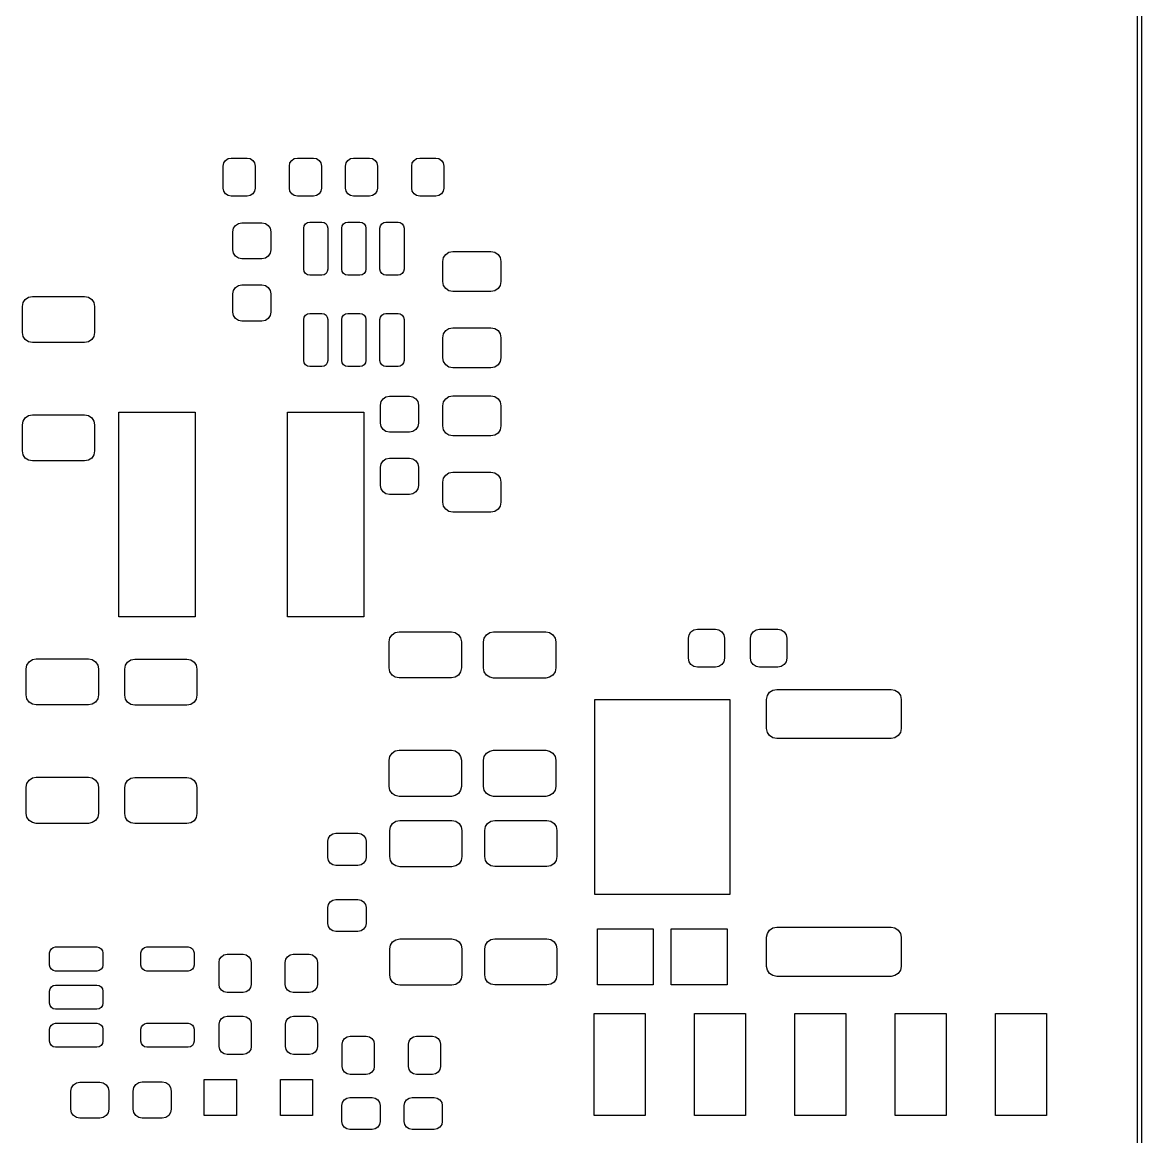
# Model space of a CAD drawing. Extents: x 0 to 4.25, y -4.33 to 0.
# Drawn here: x 3.156 to 4.254, y -2.184 to -1.091 of the extents above; entities that cross this region are included whole.
import ezdxf

# ---------------------------------------------------------------- set-up
doc = ezdxf.new("R2010")
doc.units = 0
doc.header["$MEASUREMENT"] = 0
doc.layers.add('BLACK', color=7, linetype='CONTINUOUS')

msp = doc.modelspace()

# ---------------------------------------------------------------- linework, layer by layer
at = {"layer": 'BLACK', "linetype": 'CONTINUOUS'}
for p, q in [((4.25394, 0), (4.25394, -4.33071)), ((4.25, -4.32874), (4.25, -0.001969)), ((3.35313, -1.23176), (3.35373, -1.22875)), ((3.35373, -1.22875), (3.35543, -1.22619)), ((3.35543, -1.22619), (3.35799, -1.22449)), ((3.35799, -1.22449), (3.361, -1.22389)), ((3.361, -1.22389), (3.37675, -1.22389)), ((3.37675, -1.22389), (3.37976, -1.22449)), ((3.37976, -1.22449), (3.38232, -1.22619)), ((3.38232, -1.22619), (3.38402, -1.22875)), ((3.38402, -1.22875), (3.38462, -1.23176)), ((3.41809, -1.23176), (3.41869, -1.22875)), ((3.41869, -1.22875), (3.42039, -1.22619)), ((3.42039, -1.22619), (3.42295, -1.22449)), ((3.42295, -1.22449), (3.42596, -1.22389)), ((3.42596, -1.22389), (3.44171, -1.22389)), ((3.44171, -1.22389), (3.44472, -1.22449)), ((3.44472, -1.22449), (3.44728, -1.22619)), ((3.44728, -1.22619), (3.44898, -1.22875)), ((3.44898, -1.22875), (3.44958, -1.23176)), ((3.47313, -1.23176), (3.47373, -1.22875)), ((3.47373, -1.22875), (3.47543, -1.22619)), ((3.47543, -1.22619), (3.47799, -1.22449)), ((3.47799, -1.22449), (3.481, -1.22389)), ((3.481, -1.22389), (3.49675, -1.22389)), ((3.49675, -1.22389), (3.49976, -1.22449)), ((3.49976, -1.22449), (3.50232, -1.22619)), ((3.50232, -1.22619), (3.50402, -1.22875)), ((3.50402, -1.22875), (3.50462, -1.23176)), ((3.53809, -1.23176), (3.53869, -1.22875)), ((3.53869, -1.22875), (3.54039, -1.22619)), ((3.54039, -1.22619), (3.54295, -1.22449)), ((3.54295, -1.22449), (3.54596, -1.22389)), ((3.54596, -1.22389), (3.56171, -1.22389)), ((3.56171, -1.22389), (3.56472, -1.22449)), ((3.56472, -1.22449), (3.56728, -1.22619)), ((3.56728, -1.22619), (3.56898, -1.22875)), ((3.56898, -1.22875), (3.56958, -1.23176)), ((3.35313, -1.25341), (3.35313, -1.23176)), ((3.38462, -1.23176), (3.38462, -1.25341)), ((3.41809, -1.25341), (3.41809, -1.23176)), ((3.44958, -1.23176), (3.44958, -1.25341)), ((3.47313, -1.25341), (3.47313, -1.23176)), ((3.50462, -1.23176), (3.50462, -1.25341)), ((3.53809, -1.25341), (3.53809, -1.23176)), ((3.56958, -1.23176), (3.56958, -1.25341)), ((3.35373, -1.25643), (3.35313, -1.25341)), ((3.35543, -1.25898), (3.35373, -1.25643)), ((3.35799, -1.26069), (3.35543, -1.25898)), ((3.361, -1.26129), (3.35799, -1.26069)), ((3.37675, -1.26129), (3.361, -1.26129)), ((3.37976, -1.26069), (3.37675, -1.26129)), ((3.38232, -1.25898), (3.37976, -1.26069)), ((3.38402, -1.25643), (3.38232, -1.25898)), ((3.38462, -1.25341), (3.38402, -1.25643)), ((3.41869, -1.25643), (3.41809, -1.25341)), ((3.42039, -1.25898), (3.41869, -1.25643)), ((3.42295, -1.26069), (3.42039, -1.25898)), ((3.42596, -1.26129), (3.42295, -1.26069)), ((3.44171, -1.26129), (3.42596, -1.26129)), ((3.44472, -1.26069), (3.44171, -1.26129)), ((3.44728, -1.25898), (3.44472, -1.26069)), ((3.44898, -1.25643), (3.44728, -1.25898)), ((3.44958, -1.25341), (3.44898, -1.25643)), ((3.47373, -1.25643), (3.47313, -1.25341)), ((3.47543, -1.25898), (3.47373, -1.25643)), ((3.47799, -1.26069), (3.47543, -1.25898)), ((3.481, -1.26129), (3.47799, -1.26069)), ((3.49675, -1.26129), (3.481, -1.26129)), ((3.49976, -1.26069), (3.49675, -1.26129)), ((3.50232, -1.25898), (3.49976, -1.26069)), ((3.50402, -1.25643), (3.50232, -1.25898)), ((3.50462, -1.25341), (3.50402, -1.25643)), ((3.53869, -1.25643), (3.53809, -1.25341)), ((3.54039, -1.25898), (3.53869, -1.25643)), ((3.54295, -1.26069), (3.54039, -1.25898)), ((3.54596, -1.26129), (3.54295, -1.26069)), ((3.56171, -1.26129), (3.54596, -1.26129)), ((3.56472, -1.26069), (3.56171, -1.26129)), ((3.56728, -1.25898), (3.56472, -1.26069)), ((3.56898, -1.25643), (3.56728, -1.25898)), ((3.56958, -1.25341), (3.56898, -1.25643)), ((3.36265, -1.29622), (3.36333, -1.29283)), ((3.36333, -1.29283), (3.36525, -1.28995)), ((3.36525, -1.28995), (3.36812, -1.28803)), ((3.36812, -1.28803), (3.37151, -1.28736)), ((3.37151, -1.28736), (3.3912, -1.28736)), ((3.3912, -1.28736), (3.39459, -1.28803)), ((3.39459, -1.28803), (3.39746, -1.28995)), ((3.39746, -1.28995), (3.39938, -1.29283)), ((3.39938, -1.29283), (3.40006, -1.29622)), ((3.43214, -1.29263), (3.43259, -1.29037)), ((3.43214, -1.33298), (3.43214, -1.29263)), ((3.43259, -1.29037), (3.43387, -1.28845)), ((3.43387, -1.28845), (3.43579, -1.28717)), ((3.43579, -1.28717), (3.43805, -1.28672)), ((3.43805, -1.28672), (3.44986, -1.28672)), ((3.44986, -1.28672), (3.45212, -1.28717)), ((3.45212, -1.28717), (3.45403, -1.28845)), ((3.45403, -1.28845), (3.45531, -1.29037)), ((3.45531, -1.29037), (3.45576, -1.29263)), ((3.45576, -1.29263), (3.45576, -1.33298)), ((3.46954, -1.29263), (3.46999, -1.29037)), ((3.46954, -1.33298), (3.46954, -1.29263)), ((3.46999, -1.29037), (3.47127, -1.28845)), ((3.47127, -1.28845), (3.47319, -1.28717)), ((3.47319, -1.28717), (3.47545, -1.28672)), ((3.47545, -1.28672), (3.48726, -1.28672)), ((3.48726, -1.28672), (3.48952, -1.28717)), ((3.48952, -1.28717), (3.49144, -1.28845)), ((3.49144, -1.28845), (3.49272, -1.29037)), ((3.49272, -1.29037), (3.49317, -1.29263)), ((3.49317, -1.29263), (3.49317, -1.33298)), ((3.50694, -1.29263), (3.50739, -1.29037)), ((3.50694, -1.33298), (3.50694, -1.29263)), ((3.50739, -1.29037), (3.50867, -1.28845)), ((3.50867, -1.28845), (3.51059, -1.28717)), ((3.51059, -1.28717), (3.51285, -1.28672)), ((3.51285, -1.28672), (3.52466, -1.28672)), ((3.52466, -1.28672), (3.52692, -1.28717)), ((3.52692, -1.28717), (3.52884, -1.28845)), ((3.52884, -1.28845), (3.53012, -1.29037)), ((3.53012, -1.29037), (3.53057, -1.29263)), ((3.53057, -1.29263), (3.53057, -1.33298)), ((3.36265, -1.31393), (3.36265, -1.29622)), ((3.40006, -1.29622), (3.40006, -1.31393)), ((3.36333, -1.31732), (3.36265, -1.31393)), ((3.40006, -1.31393), (3.39938, -1.31732)), ((3.5714, -1.31838), (3.57459, -1.31625)), ((3.57459, -1.31625), (3.57836, -1.3155)), ((3.57836, -1.3155), (3.61576, -1.3155)), ((3.61576, -1.3155), (3.61953, -1.31625)), ((3.61953, -1.31625), (3.62272, -1.31838)), ((3.36525, -1.3202), (3.36333, -1.31732)), ((3.36812, -1.32212), (3.36525, -1.3202)), ((3.37151, -1.32279), (3.36812, -1.32212)), ((3.3912, -1.32279), (3.37151, -1.32279)), ((3.39459, -1.32212), (3.3912, -1.32279)), ((3.39746, -1.3202), (3.39459, -1.32212)), ((3.39938, -1.31732), (3.39746, -1.3202)), ((3.56852, -1.32534), (3.56927, -1.32158)), ((3.56852, -1.34503), (3.56852, -1.32534)), ((3.56927, -1.32158), (3.5714, -1.31838)), ((3.62272, -1.31838), (3.62485, -1.32158)), ((3.62485, -1.32158), (3.6256, -1.32534)), ((3.6256, -1.32534), (3.6256, -1.34503)), ((3.43259, -1.33524), (3.43214, -1.33298)), ((3.43387, -1.33716), (3.43259, -1.33524)), ((3.43579, -1.33844), (3.43387, -1.33716)), ((3.43805, -1.33889), (3.43579, -1.33844)), ((3.44986, -1.33889), (3.43805, -1.33889)), ((3.45212, -1.33844), (3.44986, -1.33889)), ((3.45403, -1.33716), (3.45212, -1.33844)), ((3.45531, -1.33524), (3.45403, -1.33716)), ((3.45576, -1.33298), (3.45531, -1.33524)), ((3.46999, -1.33524), (3.46954, -1.33298)), ((3.47127, -1.33716), (3.46999, -1.33524)), ((3.47319, -1.33844), (3.47127, -1.33716)), ((3.47545, -1.33889), (3.47319, -1.33844)), ((3.48726, -1.33889), (3.47545, -1.33889)), ((3.48952, -1.33844), (3.48726, -1.33889)), ((3.49144, -1.33716), (3.48952, -1.33844)), ((3.49272, -1.33524), (3.49144, -1.33716)), ((3.49317, -1.33298), (3.49272, -1.33524)), ((3.50739, -1.33524), (3.50694, -1.33298)), ((3.50867, -1.33716), (3.50739, -1.33524)), ((3.51059, -1.33844), (3.50867, -1.33716)), ((3.51285, -1.33889), (3.51059, -1.33844)), ((3.52466, -1.33889), (3.51285, -1.33889)), ((3.52692, -1.33844), (3.52466, -1.33889)), ((3.52884, -1.33716), (3.52692, -1.33844)), ((3.53012, -1.33524), (3.52884, -1.33716)), ((3.53057, -1.33298), (3.53012, -1.33524)), ((3.36525, -1.35098), (3.36812, -1.34906)), ((3.36812, -1.34906), (3.37151, -1.34838)), ((3.37151, -1.34838), (3.3912, -1.34838)), ((3.3912, -1.34838), (3.39459, -1.34906)), ((3.39459, -1.34906), (3.39746, -1.35098)), ((3.56927, -1.34879), (3.56852, -1.34503)), ((3.5714, -1.35199), (3.56927, -1.34879)), ((3.62485, -1.34879), (3.62272, -1.35199)), ((3.6256, -1.34503), (3.62485, -1.34879)), ((3.15914, -1.36249), (3.16234, -1.36036)), ((3.16234, -1.36036), (3.1661, -1.35961)), ((3.1661, -1.35961), (3.21728, -1.35961)), ((3.21728, -1.35961), (3.22105, -1.36036)), ((3.22105, -1.36036), (3.22424, -1.36249)), ((3.36265, -1.35724), (3.36333, -1.35385)), ((3.36265, -1.37496), (3.36265, -1.35724)), ((3.36333, -1.35385), (3.36525, -1.35098)), ((3.39746, -1.35098), (3.39938, -1.35385)), ((3.39938, -1.35385), (3.40006, -1.35724)), ((3.40006, -1.35724), (3.40006, -1.37496)), ((3.57459, -1.35412), (3.5714, -1.35199)), ((3.57836, -1.35487), (3.57459, -1.35412)), ((3.61576, -1.35487), (3.57836, -1.35487)), ((3.61953, -1.35412), (3.61576, -1.35487)), ((3.62272, -1.35199), (3.61953, -1.35412)), ((3.15626, -1.36945), (3.15701, -1.36568)), ((3.15626, -1.39504), (3.15626, -1.36945)), ((3.15701, -1.36568), (3.15914, -1.36249)), ((3.22424, -1.36249), (3.22638, -1.36568)), ((3.22638, -1.36568), (3.22713, -1.36945)), ((3.22713, -1.36945), (3.22713, -1.39504)), ((3.36333, -1.37835), (3.36265, -1.37496)), ((3.36525, -1.38122), (3.36333, -1.37835)), ((3.36812, -1.38314), (3.36525, -1.38122)), ((3.39746, -1.38122), (3.39459, -1.38314)), ((3.39938, -1.37835), (3.39746, -1.38122)), ((3.40006, -1.37496), (3.39938, -1.37835)), ((3.43214, -1.38219), (3.43259, -1.37993)), ((3.43214, -1.42255), (3.43214, -1.38219)), ((3.43259, -1.37993), (3.43387, -1.37802)), ((3.43387, -1.37802), (3.43579, -1.37674)), ((3.43579, -1.37674), (3.43805, -1.37629)), ((3.43805, -1.37629), (3.44986, -1.37629)), ((3.44986, -1.37629), (3.45212, -1.37674)), ((3.45212, -1.37674), (3.45403, -1.37802)), ((3.45403, -1.37802), (3.45531, -1.37993)), ((3.45531, -1.37993), (3.45576, -1.38219)), ((3.45576, -1.38219), (3.45576, -1.42255)), ((3.46954, -1.38219), (3.46999, -1.37993)), ((3.46954, -1.42255), (3.46954, -1.38219)), ((3.46999, -1.37993), (3.47127, -1.37802)), ((3.47127, -1.37802), (3.47319, -1.37674)), ((3.47319, -1.37674), (3.47545, -1.37629)), ((3.47545, -1.37629), (3.48726, -1.37629)), ((3.48726, -1.37629), (3.48952, -1.37674)), ((3.48952, -1.37674), (3.49144, -1.37802)), ((3.49144, -1.37802), (3.49272, -1.37993)), ((3.49272, -1.37993), (3.49317, -1.38219)), ((3.49317, -1.38219), (3.49317, -1.42255)), ((3.50694, -1.38219), (3.50739, -1.37993)), ((3.50694, -1.42255), (3.50694, -1.38219)), ((3.50739, -1.37993), (3.50867, -1.37802)), ((3.50867, -1.37802), (3.51059, -1.37674)), ((3.51059, -1.37674), (3.51285, -1.37629)), ((3.51285, -1.37629), (3.52466, -1.37629)), ((3.52466, -1.37629), (3.52692, -1.37674)), ((3.52692, -1.37674), (3.52884, -1.37802)), ((3.52884, -1.37802), (3.53012, -1.37993)), ((3.53012, -1.37993), (3.53057, -1.38219)), ((3.53057, -1.38219), (3.53057, -1.42255)), ((3.37151, -1.38381), (3.36812, -1.38314)), ((3.3912, -1.38381), (3.37151, -1.38381)), ((3.39459, -1.38314), (3.3912, -1.38381)), ((3.56927, -1.39638), (3.5714, -1.39319)), ((3.5714, -1.39319), (3.57459, -1.39105)), ((3.57459, -1.39105), (3.57836, -1.3903)), ((3.57836, -1.3903), (3.61576, -1.3903)), ((3.61576, -1.3903), (3.61953, -1.39105)), ((3.61953, -1.39105), (3.62272, -1.39319)), ((3.62272, -1.39319), (3.62485, -1.39638)), ((3.15701, -1.39881), (3.15626, -1.39504)), ((3.15914, -1.402), (3.15701, -1.39881)), ((3.16234, -1.40413), (3.15914, -1.402)), ((3.1661, -1.40488), (3.16234, -1.40413)), ((3.21728, -1.40488), (3.1661, -1.40488)), ((3.22105, -1.40413), (3.21728, -1.40488)), ((3.22424, -1.402), (3.22105, -1.40413)), ((3.22638, -1.39881), (3.22424, -1.402)), ((3.22713, -1.39504), (3.22638, -1.39881)), ((3.56852, -1.40015), (3.56927, -1.39638)), ((3.56852, -1.41983), (3.56852, -1.40015)), ((3.62485, -1.39638), (3.6256, -1.40015)), ((3.6256, -1.40015), (3.6256, -1.41983)), ((3.43259, -1.42481), (3.43214, -1.42255)), ((3.43387, -1.42672), (3.43259, -1.42481)), ((3.43579, -1.428), (3.43387, -1.42672)), ((3.45403, -1.42672), (3.45212, -1.428)), ((3.45531, -1.42481), (3.45403, -1.42672)), ((3.45576, -1.42255), (3.45531, -1.42481)), ((3.46999, -1.42481), (3.46954, -1.42255)), ((3.47127, -1.42672), (3.46999, -1.42481)), ((3.47319, -1.428), (3.47127, -1.42672)), ((3.49144, -1.42672), (3.48952, -1.428)), ((3.49272, -1.42481), (3.49144, -1.42672)), ((3.49317, -1.42255), (3.49272, -1.42481)), ((3.50739, -1.42481), (3.50694, -1.42255)), ((3.50867, -1.42672), (3.50739, -1.42481)), ((3.51059, -1.428), (3.50867, -1.42672)), ((3.52884, -1.42672), (3.52692, -1.428)), ((3.53012, -1.42481), (3.52884, -1.42672)), ((3.53057, -1.42255), (3.53012, -1.42481)), ((3.56927, -1.4236), (3.56852, -1.41983)), ((3.5714, -1.42679), (3.56927, -1.4236)), ((3.57459, -1.42892), (3.5714, -1.42679)), ((3.62272, -1.42679), (3.61953, -1.42892)), ((3.62485, -1.4236), (3.62272, -1.42679)), ((3.6256, -1.41983), (3.62485, -1.4236)), ((3.43805, -1.42845), (3.43579, -1.428)), ((3.44986, -1.42845), (3.43805, -1.42845)), ((3.45212, -1.428), (3.44986, -1.42845)), ((3.47545, -1.42845), (3.47319, -1.428)), ((3.48726, -1.42845), (3.47545, -1.42845)), ((3.48952, -1.428), (3.48726, -1.42845)), ((3.51285, -1.42845), (3.51059, -1.428)), ((3.52466, -1.42845), (3.51285, -1.42845)), ((3.52692, -1.428), (3.52466, -1.42845)), ((3.57836, -1.42967), (3.57459, -1.42892)), ((3.61576, -1.42967), (3.57836, -1.42967)), ((3.61953, -1.42892), (3.61576, -1.42967)), ((3.50995, -1.45995), (3.51283, -1.45803)), ((3.51283, -1.45803), (3.51622, -1.45736)), ((3.51622, -1.45736), (3.5359, -1.45736)), ((3.5359, -1.45736), (3.53929, -1.45803)), ((3.53929, -1.45803), (3.54217, -1.45995)), ((3.5714, -1.45998), (3.57459, -1.45785)), ((3.57459, -1.45785), (3.57836, -1.4571)), ((3.57836, -1.4571), (3.61576, -1.4571)), ((3.61576, -1.4571), (3.61953, -1.45785)), ((3.61953, -1.45785), (3.62272, -1.45998)), ((3.50736, -1.46622), (3.50803, -1.46283)), ((3.50736, -1.48393), (3.50736, -1.46622)), ((3.50803, -1.46283), (3.50995, -1.45995)), ((3.54217, -1.45995), (3.54409, -1.46283)), ((3.54409, -1.46283), (3.54476, -1.46622)), ((3.54476, -1.46622), (3.54476, -1.48393)), ((3.56852, -1.46694), (3.56927, -1.46317)), ((3.56852, -1.48663), (3.56852, -1.46694)), ((3.56927, -1.46317), (3.5714, -1.45998)), ((3.62272, -1.45998), (3.62485, -1.46317)), ((3.62485, -1.46317), (3.6256, -1.46694)), ((3.6256, -1.46694), (3.6256, -1.48663)), ((3.15626, -1.48559), (3.15701, -1.48182)), ((3.15701, -1.48182), (3.15914, -1.47863)), ((3.15914, -1.47863), (3.16234, -1.4765)), ((3.16234, -1.4765), (3.1661, -1.47575)), ((3.1661, -1.47575), (3.21728, -1.47575)), ((3.21728, -1.47575), (3.22105, -1.4765)), ((3.22105, -1.4765), (3.22424, -1.47863)), ((3.22424, -1.47863), (3.22638, -1.48182)), ((3.22638, -1.48182), (3.22713, -1.48559)), ((3.25088, -1.67398), (3.25088, -1.47319)), ((3.25088, -1.47319), (3.32569, -1.47319)), ((3.32569, -1.47319), (3.32569, -1.67398)), ((3.41624, -1.67398), (3.41624, -1.47319)), ((3.41624, -1.47319), (3.49104, -1.47319)), ((3.49104, -1.47319), (3.49104, -1.67398)), ((3.15626, -1.51118), (3.15626, -1.48559)), ((3.22713, -1.48559), (3.22713, -1.51118)), ((3.50803, -1.48732), (3.50736, -1.48393)), ((3.50995, -1.4902), (3.50803, -1.48732)), ((3.51283, -1.49212), (3.50995, -1.4902)), ((3.51622, -1.49279), (3.51283, -1.49212)), ((3.5359, -1.49279), (3.51622, -1.49279)), ((3.53929, -1.49212), (3.5359, -1.49279)), ((3.54217, -1.4902), (3.53929, -1.49212)), ((3.54409, -1.48732), (3.54217, -1.4902)), ((3.54476, -1.48393), (3.54409, -1.48732)), ((3.56927, -1.49039), (3.56852, -1.48663)), ((3.5714, -1.49359), (3.56927, -1.49039)), ((3.62485, -1.49039), (3.62272, -1.49359)), ((3.6256, -1.48663), (3.62485, -1.49039)), ((3.57459, -1.49572), (3.5714, -1.49359)), ((3.57836, -1.49647), (3.57459, -1.49572)), ((3.61576, -1.49647), (3.57836, -1.49647)), ((3.61953, -1.49572), (3.61576, -1.49647)), ((3.62272, -1.49359), (3.61953, -1.49572)), ((3.15701, -1.51495), (3.15626, -1.51118)), ((3.22713, -1.51118), (3.22638, -1.51495)), ((3.15914, -1.51814), (3.15701, -1.51495)), ((3.16234, -1.52027), (3.15914, -1.51814)), ((3.1661, -1.52102), (3.16234, -1.52027)), ((3.21728, -1.52102), (3.1661, -1.52102)), ((3.22105, -1.52027), (3.21728, -1.52102)), ((3.22424, -1.51814), (3.22105, -1.52027)), ((3.22638, -1.51495), (3.22424, -1.51814)), ((3.50736, -1.52724), (3.50803, -1.52385)), ((3.50803, -1.52385), (3.50995, -1.52098)), ((3.50995, -1.52098), (3.51283, -1.51906)), ((3.51283, -1.51906), (3.51622, -1.51838)), ((3.51622, -1.51838), (3.5359, -1.51838)), ((3.5359, -1.51838), (3.53929, -1.51906)), ((3.53929, -1.51906), (3.54217, -1.52098)), ((3.54217, -1.52098), (3.54409, -1.52385)), ((3.54409, -1.52385), (3.54476, -1.52724)), ((3.50736, -1.54496), (3.50736, -1.52724)), ((3.54476, -1.52724), (3.54476, -1.54496)), ((3.56927, -1.53798), (3.5714, -1.53478)), ((3.5714, -1.53478), (3.57459, -1.53265)), ((3.57459, -1.53265), (3.57836, -1.5319)), ((3.57836, -1.5319), (3.61576, -1.5319)), ((3.61576, -1.5319), (3.61953, -1.53265)), ((3.61953, -1.53265), (3.62272, -1.53478)), ((3.62272, -1.53478), (3.62485, -1.53798)), ((3.50803, -1.54835), (3.50736, -1.54496)), ((3.54476, -1.54496), (3.54409, -1.54835)), ((3.56852, -1.54174), (3.56927, -1.53798)), ((3.56852, -1.56143), (3.56852, -1.54174)), ((3.62485, -1.53798), (3.6256, -1.54174)), ((3.6256, -1.54174), (3.6256, -1.56143)), ((3.50995, -1.55122), (3.50803, -1.54835)), ((3.51283, -1.55314), (3.50995, -1.55122)), ((3.51622, -1.55381), (3.51283, -1.55314)), ((3.5359, -1.55381), (3.51622, -1.55381)), ((3.53929, -1.55314), (3.5359, -1.55381)), ((3.54217, -1.55122), (3.53929, -1.55314)), ((3.54409, -1.54835), (3.54217, -1.55122)), ((3.56927, -1.5652), (3.56852, -1.56143)), ((3.5714, -1.56839), (3.56927, -1.5652)), ((3.57459, -1.57052), (3.5714, -1.56839)), ((3.62272, -1.56839), (3.61953, -1.57052)), ((3.62485, -1.5652), (3.62272, -1.56839)), ((3.6256, -1.56143), (3.62485, -1.5652)), ((3.57836, -1.57127), (3.57459, -1.57052)), ((3.61576, -1.57127), (3.57836, -1.57127)), ((3.61953, -1.57052), (3.61576, -1.57127)), ((3.32569, -1.67398), (3.25088, -1.67398)), ((3.49104, -1.67398), (3.41624, -1.67398)), ((3.51883, -1.69143), (3.52202, -1.68929)), ((3.52202, -1.68929), (3.52579, -1.68854)), ((3.52579, -1.68854), (3.57697, -1.68854)), ((3.57697, -1.68854), (3.58074, -1.68929)), ((3.58074, -1.68929), (3.58393, -1.69143)), ((3.6114, -1.69148), (3.6146, -1.68935)), ((3.6146, -1.68935), (3.61836, -1.6886)), ((3.61836, -1.6886), (3.66954, -1.6886)), ((3.66954, -1.6886), (3.67331, -1.68935)), ((3.67331, -1.68935), (3.6765, -1.69148)), ((3.81008, -1.69145), (3.812, -1.68858)), ((3.812, -1.68858), (3.81488, -1.68666)), ((3.81488, -1.68666), (3.81827, -1.68598)), ((3.81827, -1.68598), (3.83598, -1.68598)), ((3.83598, -1.68598), (3.83937, -1.68666)), ((3.83937, -1.68666), (3.84225, -1.68858)), ((3.84225, -1.68858), (3.84417, -1.69145)), ((3.87111, -1.69145), (3.87303, -1.68858)), ((3.87303, -1.68858), (3.8759, -1.68666)), ((3.8759, -1.68666), (3.87929, -1.68598)), ((3.87929, -1.68598), (3.89701, -1.68598)), ((3.89701, -1.68598), (3.9004, -1.68666)), ((3.9004, -1.68666), (3.90327, -1.68858)), ((3.90327, -1.68858), (3.90519, -1.69145)), ((3.51594, -1.69839), (3.51669, -1.69462)), ((3.51594, -1.72398), (3.51594, -1.69839)), ((3.51669, -1.69462), (3.51883, -1.69143)), ((3.58393, -1.69143), (3.58606, -1.69462)), ((3.58606, -1.69462), (3.58681, -1.69839)), ((3.58681, -1.69839), (3.58681, -1.72398)), ((3.60852, -1.69844), (3.60927, -1.69468)), ((3.60852, -1.72403), (3.60852, -1.69844)), ((3.60927, -1.69468), (3.6114, -1.69148)), ((3.6765, -1.69148), (3.67864, -1.69468)), ((3.67864, -1.69468), (3.67939, -1.69844)), ((3.67939, -1.69844), (3.67939, -1.72403)), ((3.80941, -1.69484), (3.81008, -1.69145)), ((3.80941, -1.71453), (3.80941, -1.69484)), ((3.84417, -1.69145), (3.84484, -1.69484)), ((3.84484, -1.69484), (3.84484, -1.71453)), ((3.87043, -1.69484), (3.87111, -1.69145)), ((3.87043, -1.71453), (3.87043, -1.69484)), ((3.90519, -1.69145), (3.90587, -1.69484)), ((3.90587, -1.69484), (3.90587, -1.71453)), ((3.16, -1.72488), (3.16075, -1.72112)), ((3.16075, -1.72112), (3.16288, -1.71792)), ((3.16288, -1.71792), (3.16608, -1.71579)), ((3.16608, -1.71579), (3.16984, -1.71504)), ((3.16984, -1.71504), (3.22102, -1.71504)), ((3.22102, -1.71504), (3.22479, -1.71579)), ((3.22479, -1.71579), (3.22798, -1.71792)), ((3.22798, -1.71792), (3.23012, -1.72112)), ((3.23012, -1.72112), (3.23087, -1.72488)), ((3.25661, -1.72516), (3.25736, -1.72139)), ((3.25736, -1.72139), (3.2595, -1.7182)), ((3.2595, -1.7182), (3.26269, -1.71606)), ((3.26269, -1.71606), (3.26646, -1.71531)), ((3.26646, -1.71531), (3.31764, -1.71531)), ((3.31764, -1.71531), (3.3214, -1.71606)), ((3.3214, -1.71606), (3.3246, -1.7182)), ((3.3246, -1.7182), (3.32673, -1.72139)), ((3.32673, -1.72139), (3.32748, -1.72516)), ((3.81008, -1.71792), (3.80941, -1.71453)), ((3.812, -1.72079), (3.81008, -1.71792)), ((3.81488, -1.72271), (3.812, -1.72079)), ((3.81827, -1.72339), (3.81488, -1.72271)), ((3.83937, -1.72271), (3.83598, -1.72339)), ((3.84225, -1.72079), (3.83937, -1.72271)), ((3.84417, -1.71792), (3.84225, -1.72079)), ((3.84484, -1.71453), (3.84417, -1.71792)), ((3.87111, -1.71792), (3.87043, -1.71453)), ((3.87303, -1.72079), (3.87111, -1.71792)), ((3.8759, -1.72271), (3.87303, -1.72079)), ((3.87929, -1.72339), (3.8759, -1.72271)), ((3.9004, -1.72271), (3.89701, -1.72339)), ((3.90327, -1.72079), (3.9004, -1.72271)), ((3.90519, -1.71792), (3.90327, -1.72079)), ((3.90587, -1.71453), (3.90519, -1.71792)), ((3.16, -1.75047), (3.16, -1.72488)), ((3.23087, -1.72488), (3.23087, -1.75047)), ((3.25661, -1.75075), (3.25661, -1.72516)), ((3.32748, -1.72516), (3.32748, -1.75075)), ((3.51669, -1.72774), (3.51594, -1.72398)), ((3.51883, -1.73094), (3.51669, -1.72774)), ((3.52202, -1.73307), (3.51883, -1.73094)), ((3.52579, -1.73382), (3.52202, -1.73307)), ((3.57697, -1.73382), (3.52579, -1.73382)), ((3.58074, -1.73307), (3.57697, -1.73382)), ((3.58393, -1.73094), (3.58074, -1.73307)), ((3.58606, -1.72774), (3.58393, -1.73094)), ((3.58681, -1.72398), (3.58606, -1.72774)), ((3.60927, -1.7278), (3.60852, -1.72403)), ((3.6114, -1.73099), (3.60927, -1.7278)), ((3.6146, -1.73313), (3.6114, -1.73099)), ((3.61836, -1.73388), (3.6146, -1.73313)), ((3.66954, -1.73388), (3.61836, -1.73388)), ((3.67331, -1.73313), (3.66954, -1.73388)), ((3.6765, -1.73099), (3.67331, -1.73313)), ((3.67864, -1.7278), (3.6765, -1.73099)), ((3.67939, -1.72403), (3.67864, -1.7278)), ((3.83598, -1.72339), (3.81827, -1.72339)), ((3.89701, -1.72339), (3.87929, -1.72339)), ((3.89226, -1.74579), (3.89602, -1.74504)), ((3.89602, -1.74504), (4.00823, -1.74504)), ((4.00823, -1.74504), (4.012, -1.74579)), ((3.16075, -1.75424), (3.16, -1.75047)), ((3.16288, -1.75743), (3.16075, -1.75424)), ((3.23012, -1.75424), (3.22798, -1.75743)), ((3.23087, -1.75047), (3.23012, -1.75424)), ((3.25736, -1.75451), (3.25661, -1.75075)), ((3.2595, -1.75771), (3.25736, -1.75451)), ((3.32673, -1.75451), (3.3246, -1.75771)), ((3.32748, -1.75075), (3.32673, -1.75451)), ((3.71768, -1.94622), (3.71768, -1.75488)), ((3.71768, -1.75488), (3.84996, -1.75488)), ((3.84996, -1.75488), (3.84996, -1.94622)), ((3.88618, -1.75488), (3.88693, -1.75111)), ((3.88618, -1.78342), (3.88618, -1.75488)), ((3.88693, -1.75111), (3.88906, -1.74792)), ((3.88906, -1.74792), (3.89226, -1.74579)), ((4.012, -1.74579), (4.01519, -1.74792)), ((4.01519, -1.74792), (4.01732, -1.75111)), ((4.01732, -1.75111), (4.01807, -1.75488)), ((4.01807, -1.75488), (4.01807, -1.78342)), ((3.16608, -1.75957), (3.16288, -1.75743)), ((3.16984, -1.76031), (3.16608, -1.75957)), ((3.22102, -1.76031), (3.16984, -1.76031)), ((3.22479, -1.75957), (3.22102, -1.76031)), ((3.22798, -1.75743), (3.22479, -1.75957)), ((3.26269, -1.75984), (3.2595, -1.75771)), ((3.26646, -1.76059), (3.26269, -1.75984)), ((3.31764, -1.76059), (3.26646, -1.76059)), ((3.3214, -1.75984), (3.31764, -1.76059)), ((3.3246, -1.75771), (3.3214, -1.75984)), ((3.88693, -1.78719), (3.88618, -1.78342)), ((3.88906, -1.79038), (3.88693, -1.78719)), ((4.01732, -1.78719), (4.01519, -1.79038)), ((4.01807, -1.78342), (4.01732, -1.78719)), ((3.89226, -1.79252), (3.88906, -1.79038)), ((3.89602, -1.79327), (3.89226, -1.79252)), ((4.00823, -1.79327), (3.89602, -1.79327)), ((4.012, -1.79252), (4.00823, -1.79327)), ((4.01519, -1.79038), (4.012, -1.79252)), ((3.51594, -1.81453), (3.51669, -1.81076)), ((3.51669, -1.81076), (3.51883, -1.80757)), ((3.51883, -1.80757), (3.52202, -1.80543)), ((3.52202, -1.80543), (3.52579, -1.80469)), ((3.52579, -1.80469), (3.57697, -1.80469)), ((3.57697, -1.80469), (3.58074, -1.80543)), ((3.58074, -1.80543), (3.58393, -1.80757)), ((3.58393, -1.80757), (3.58606, -1.81076)), ((3.58606, -1.81076), (3.58681, -1.81453)), ((3.60852, -1.81459), (3.60927, -1.81082)), ((3.60927, -1.81082), (3.6114, -1.80763)), ((3.6114, -1.80763), (3.6146, -1.80549)), ((3.6146, -1.80549), (3.61836, -1.80474)), ((3.61836, -1.80474), (3.66954, -1.80474)), ((3.66954, -1.80474), (3.67331, -1.80549)), ((3.67331, -1.80549), (3.6765, -1.80763)), ((3.6765, -1.80763), (3.67864, -1.81082)), ((3.67864, -1.81082), (3.67939, -1.81459)), ((3.51594, -1.84012), (3.51594, -1.81453)), ((3.58681, -1.81453), (3.58681, -1.84012)), ((3.60852, -1.84018), (3.60852, -1.81459)), ((3.67939, -1.81459), (3.67939, -1.84018)), ((3.16288, -1.83406), (3.16608, -1.83193)), ((3.16608, -1.83193), (3.16984, -1.83118)), ((3.16984, -1.83118), (3.22102, -1.83118)), ((3.22102, -1.83118), (3.22479, -1.83193)), ((3.22479, -1.83193), (3.22798, -1.83406)), ((3.2595, -1.83434), (3.26269, -1.83221)), ((3.26269, -1.83221), (3.26646, -1.83146)), ((3.26646, -1.83146), (3.31764, -1.83146)), ((3.31764, -1.83146), (3.3214, -1.83221)), ((3.3214, -1.83221), (3.3246, -1.83434)), ((3.16, -1.84102), (3.16075, -1.83726)), ((3.16, -1.86661), (3.16, -1.84102)), ((3.16075, -1.83726), (3.16288, -1.83406)), ((3.22798, -1.83406), (3.23012, -1.83726)), ((3.23012, -1.83726), (3.23087, -1.84102)), ((3.23087, -1.84102), (3.23087, -1.86661)), ((3.25661, -1.8413), (3.25736, -1.83753)), ((3.25661, -1.86689), (3.25661, -1.8413)), ((3.25736, -1.83753), (3.2595, -1.83434)), ((3.3246, -1.83434), (3.32673, -1.83753)), ((3.32673, -1.83753), (3.32748, -1.8413)), ((3.32748, -1.8413), (3.32748, -1.86689)), ((3.51669, -1.84388), (3.51594, -1.84012)), ((3.51883, -1.84708), (3.51669, -1.84388)), ((3.58606, -1.84388), (3.58393, -1.84708)), ((3.58681, -1.84012), (3.58606, -1.84388)), ((3.60927, -1.84394), (3.60852, -1.84018)), ((3.6114, -1.84714), (3.60927, -1.84394)), ((3.67864, -1.84394), (3.6765, -1.84714)), ((3.67939, -1.84018), (3.67864, -1.84394)), ((3.52202, -1.84921), (3.51883, -1.84708)), ((3.52579, -1.84996), (3.52202, -1.84921)), ((3.57697, -1.84996), (3.52579, -1.84996)), ((3.58074, -1.84921), (3.57697, -1.84996)), ((3.58393, -1.84708), (3.58074, -1.84921)), ((3.6146, -1.84927), (3.6114, -1.84714)), ((3.61836, -1.85002), (3.6146, -1.84927)), ((3.66954, -1.85002), (3.61836, -1.85002)), ((3.67331, -1.84927), (3.66954, -1.85002)), ((3.6765, -1.84714), (3.67331, -1.84927)), ((3.16075, -1.87038), (3.16, -1.86661)), ((3.16288, -1.87357), (3.16075, -1.87038)), ((3.16608, -1.87571), (3.16288, -1.87357)), ((3.16984, -1.87646), (3.16608, -1.87571)), ((3.22102, -1.87646), (3.16984, -1.87646)), ((3.22479, -1.87571), (3.22102, -1.87646)), ((3.22798, -1.87357), (3.22479, -1.87571)), ((3.23012, -1.87038), (3.22798, -1.87357)), ((3.23087, -1.86661), (3.23012, -1.87038)), ((3.25736, -1.87066), (3.25661, -1.86689)), ((3.2595, -1.87385), (3.25736, -1.87066)), ((3.26269, -1.87598), (3.2595, -1.87385)), ((3.26646, -1.87673), (3.26269, -1.87598)), ((3.31764, -1.87673), (3.26646, -1.87673)), ((3.3214, -1.87598), (3.31764, -1.87673)), ((3.3246, -1.87385), (3.3214, -1.87598)), ((3.32673, -1.87066), (3.3246, -1.87385)), ((3.32748, -1.86689), (3.32673, -1.87066)), ((3.51725, -1.87974), (3.51938, -1.87654)), ((3.51938, -1.87654), (3.52257, -1.87441)), ((3.52257, -1.87441), (3.52634, -1.87366)), ((3.52634, -1.87366), (3.57752, -1.87366)), ((3.57752, -1.87366), (3.58129, -1.87441)), ((3.58129, -1.87441), (3.58448, -1.87654)), ((3.58448, -1.87654), (3.58661, -1.87974)), ((3.61043, -1.87962), (3.61257, -1.87643)), ((3.61257, -1.87643), (3.61576, -1.87429)), ((3.61576, -1.87429), (3.61953, -1.87354)), ((3.61953, -1.87354), (3.67071, -1.87354)), ((3.67071, -1.87354), (3.67448, -1.87429)), ((3.67448, -1.87429), (3.67767, -1.87643)), ((3.67767, -1.87643), (3.6798, -1.87962)), ((3.45817, -1.88845), (3.46073, -1.88674)), ((3.46073, -1.88674), (3.46374, -1.88614)), ((3.46374, -1.88614), (3.48539, -1.88614)), ((3.48539, -1.88614), (3.48841, -1.88674)), ((3.48841, -1.88674), (3.49096, -1.88845)), ((3.5165, -1.8835), (3.51725, -1.87974)), ((3.5165, -1.90909), (3.5165, -1.8835)), ((3.58661, -1.87974), (3.58736, -1.8835)), ((3.58736, -1.8835), (3.58736, -1.90909)), ((3.60969, -1.88339), (3.61043, -1.87962)), ((3.60969, -1.90898), (3.60969, -1.88339)), ((3.6798, -1.87962), (3.68055, -1.88339)), ((3.68055, -1.88339), (3.68055, -1.90898)), ((3.45587, -1.89402), (3.45647, -1.891)), ((3.45587, -1.90976), (3.45587, -1.89402)), ((3.45647, -1.891), (3.45817, -1.88845)), ((3.49096, -1.88845), (3.49267, -1.891)), ((3.49267, -1.891), (3.49327, -1.89402)), ((3.49327, -1.89402), (3.49327, -1.90976)), ((3.45647, -1.91278), (3.45587, -1.90976)), ((3.49327, -1.90976), (3.49267, -1.91278)), ((3.51725, -1.91286), (3.5165, -1.90909)), ((3.58736, -1.90909), (3.58661, -1.91286)), ((3.61043, -1.91274), (3.60969, -1.90898)), ((3.68055, -1.90898), (3.6798, -1.91274)), ((3.45817, -1.91533), (3.45647, -1.91278)), ((3.46073, -1.91704), (3.45817, -1.91533)), ((3.46374, -1.91764), (3.46073, -1.91704)), ((3.48539, -1.91764), (3.46374, -1.91764)), ((3.48841, -1.91704), (3.48539, -1.91764)), ((3.49096, -1.91533), (3.48841, -1.91704)), ((3.49267, -1.91278), (3.49096, -1.91533)), ((3.51938, -1.91605), (3.51725, -1.91286)), ((3.52257, -1.91819), (3.51938, -1.91605)), ((3.52634, -1.91894), (3.52257, -1.91819)), ((3.57752, -1.91894), (3.52634, -1.91894)), ((3.58129, -1.91819), (3.57752, -1.91894)), ((3.58448, -1.91605), (3.58129, -1.91819)), ((3.58661, -1.91286), (3.58448, -1.91605)), ((3.61257, -1.91594), (3.61043, -1.91274)), ((3.61576, -1.91807), (3.61257, -1.91594)), ((3.61953, -1.91882), (3.61576, -1.91807)), ((3.67071, -1.91882), (3.61953, -1.91882)), ((3.67448, -1.91807), (3.67071, -1.91882)), ((3.67767, -1.91594), (3.67448, -1.91807)), ((3.6798, -1.91274), (3.67767, -1.91594)), ((3.45647, -1.95596), (3.45817, -1.95341)), ((3.45817, -1.95341), (3.46073, -1.9517)), ((3.46073, -1.9517), (3.46374, -1.9511)), ((3.46374, -1.9511), (3.48539, -1.9511)), ((3.48539, -1.9511), (3.48841, -1.9517)), ((3.48841, -1.9517), (3.49096, -1.95341)), ((3.49096, -1.95341), (3.49267, -1.95596)), ((3.84996, -1.94622), (3.71768, -1.94622)), ((3.45587, -1.95898), (3.45647, -1.95596)), ((3.45587, -1.97472), (3.45587, -1.95898)), ((3.49267, -1.95596), (3.49327, -1.95898)), ((3.49327, -1.95898), (3.49327, -1.97472)), ((3.45647, -1.97774), (3.45587, -1.97472)), ((3.49327, -1.97472), (3.49267, -1.97774)), ((3.45817, -1.98029), (3.45647, -1.97774)), ((3.46073, -1.982), (3.45817, -1.98029)), ((3.46374, -1.9826), (3.46073, -1.982)), ((3.48539, -1.9826), (3.46374, -1.9826)), ((3.48841, -1.982), (3.48539, -1.9826)), ((3.49096, -1.98029), (3.48841, -1.982)), ((3.49267, -1.97774), (3.49096, -1.98029)), ((3.72024, -2.03488), (3.72024, -1.97976)), ((3.72024, -1.97976), (3.77496, -1.97976)), ((3.77496, -1.97976), (3.77496, -2.03488)), ((3.79268, -2.03488), (3.79268, -1.97976)), ((3.79268, -1.97976), (3.8474, -1.97976)), ((3.8474, -1.97976), (3.8474, -2.03488)), ((3.88618, -1.98815), (3.88693, -1.98438)), ((3.88693, -1.98438), (3.88906, -1.98119)), ((3.88906, -1.98119), (3.89226, -1.97906)), ((3.89226, -1.97906), (3.89602, -1.97831)), ((3.89602, -1.97831), (4.00823, -1.97831)), ((4.00823, -1.97831), (4.012, -1.97906)), ((4.012, -1.97906), (4.01519, -1.98119)), ((4.01519, -1.98119), (4.01732, -1.98438)), ((4.01732, -1.98438), (4.01807, -1.98815)), ((3.1866, -1.99813), (3.18886, -1.99768)), ((3.18886, -1.99768), (3.22921, -1.99768)), ((3.22921, -1.99768), (3.23147, -1.99813)), ((3.27617, -1.99813), (3.27843, -1.99768)), ((3.27843, -1.99768), (3.31878, -1.99768)), ((3.31878, -1.99768), (3.32104, -1.99813)), ((3.5165, -1.99965), (3.51725, -1.99588)), ((3.51725, -1.99588), (3.51938, -1.99269)), ((3.51938, -1.99269), (3.52257, -1.99055)), ((3.52257, -1.99055), (3.52634, -1.9898)), ((3.52634, -1.9898), (3.57752, -1.9898)), ((3.57752, -1.9898), (3.58129, -1.99055)), ((3.58129, -1.99055), (3.58448, -1.99269)), ((3.58448, -1.99269), (3.58661, -1.99588)), ((3.58661, -1.99588), (3.58736, -1.99965)), ((3.60969, -1.99953), (3.61043, -1.99576)), ((3.61043, -1.99576), (3.61257, -1.99257)), ((3.61257, -1.99257), (3.61576, -1.99043)), ((3.61576, -1.99043), (3.61953, -1.98969)), ((3.61953, -1.98969), (3.67071, -1.98969)), ((3.67071, -1.98969), (3.67448, -1.99043)), ((3.67448, -1.99043), (3.67767, -1.99257)), ((3.67767, -1.99257), (3.6798, -1.99576)), ((3.6798, -1.99576), (3.68055, -1.99953)), ((3.88618, -2.01669), (3.88618, -1.98815)), ((4.01807, -1.98815), (4.01807, -2.01669)), ((3.18295, -2.00358), (3.1834, -2.00132)), ((3.18295, -2.01539), (3.18295, -2.00358)), ((3.1834, -2.00132), (3.18468, -1.99941)), ((3.18468, -1.99941), (3.1866, -1.99813)), ((3.23147, -1.99813), (3.23339, -1.99941)), ((3.23339, -1.99941), (3.23467, -2.00132)), ((3.23467, -2.00132), (3.23512, -2.00358)), ((3.23512, -2.00358), (3.23512, -2.01539)), ((3.27252, -2.00358), (3.27297, -2.00132)), ((3.27252, -2.01539), (3.27252, -2.00358)), ((3.27297, -2.00132), (3.27425, -1.99941)), ((3.27425, -1.99941), (3.27617, -1.99813)), ((3.32104, -1.99813), (3.32296, -1.99941)), ((3.32296, -1.99941), (3.32424, -2.00132)), ((3.32424, -2.00132), (3.32469, -2.00358)), ((3.32469, -2.00358), (3.32469, -2.01539)), ((3.34969, -2.00974), (3.3514, -2.00719)), ((3.3514, -2.00719), (3.35396, -2.00548)), ((3.35396, -2.00548), (3.35697, -2.00488)), ((3.35697, -2.00488), (3.37272, -2.00488)), ((3.37272, -2.00488), (3.37573, -2.00548)), ((3.37573, -2.00548), (3.37828, -2.00719)), ((3.37828, -2.00719), (3.37999, -2.00974)), ((3.41465, -2.00974), (3.41636, -2.00719)), ((3.41636, -2.00719), (3.41892, -2.00548)), ((3.41892, -2.00548), (3.42193, -2.00488)), ((3.42193, -2.00488), (3.43768, -2.00488)), ((3.43768, -2.00488), (3.44069, -2.00548)), ((3.44069, -2.00548), (3.44324, -2.00719)), ((3.44324, -2.00719), (3.44495, -2.00974)), ((3.5165, -2.02524), (3.5165, -1.99965)), ((3.58736, -1.99965), (3.58736, -2.02524)), ((3.60969, -2.02512), (3.60969, -1.99953)), ((3.68055, -1.99953), (3.68055, -2.02512)), ((3.1834, -2.01765), (3.18295, -2.01539)), ((3.18468, -2.01957), (3.1834, -2.01765)), ((3.1866, -2.02085), (3.18468, -2.01957)), ((3.23339, -2.01957), (3.23147, -2.02085)), ((3.23467, -2.01765), (3.23339, -2.01957)), ((3.23512, -2.01539), (3.23467, -2.01765)), ((3.27297, -2.01765), (3.27252, -2.01539)), ((3.27425, -2.01957), (3.27297, -2.01765)), ((3.27617, -2.02085), (3.27425, -2.01957)), ((3.32296, -2.01957), (3.32104, -2.02085)), ((3.32424, -2.01765), (3.32296, -2.01957)), ((3.32469, -2.01539), (3.32424, -2.01765)), ((3.34909, -2.01276), (3.34969, -2.00974)), ((3.34909, -2.03441), (3.34909, -2.01276)), ((3.37999, -2.00974), (3.38059, -2.01276)), ((3.38059, -2.01276), (3.38059, -2.03441)), ((3.41406, -2.01276), (3.41465, -2.00974)), ((3.41406, -2.03441), (3.41406, -2.01276)), ((3.44495, -2.00974), (3.44555, -2.01276)), ((3.44555, -2.01276), (3.44555, -2.03441)), ((3.88693, -2.02046), (3.88618, -2.01669)), ((4.01807, -2.01669), (4.01732, -2.02046)), ((3.18886, -2.0213), (3.1866, -2.02085)), ((3.22921, -2.0213), (3.18886, -2.0213)), ((3.23147, -2.02085), (3.22921, -2.0213)), ((3.27843, -2.0213), (3.27617, -2.02085)), ((3.31878, -2.0213), (3.27843, -2.0213)), ((3.32104, -2.02085), (3.31878, -2.0213)), ((3.51725, -2.029), (3.5165, -2.02524)), ((3.51938, -2.0322), (3.51725, -2.029)), ((3.58661, -2.029), (3.58448, -2.0322)), ((3.58736, -2.02524), (3.58661, -2.029)), ((3.61043, -2.02888), (3.60969, -2.02512)), ((3.61257, -2.03208), (3.61043, -2.02888)), ((3.6798, -2.02888), (3.67767, -2.03208)), ((3.68055, -2.02512), (3.6798, -2.02888)), ((3.88906, -2.02365), (3.88693, -2.02046)), ((3.89226, -2.02579), (3.88906, -2.02365)), ((3.89602, -2.02653), (3.89226, -2.02579)), ((4.00823, -2.02653), (3.89602, -2.02653)), ((4.012, -2.02579), (4.00823, -2.02653)), ((4.01519, -2.02365), (4.012, -2.02579)), ((4.01732, -2.02046), (4.01519, -2.02365)), ((3.18295, -2.04098), (3.1834, -2.03872)), ((3.18295, -2.0528), (3.18295, -2.04098)), ((3.1834, -2.03872), (3.18468, -2.03681)), ((3.18468, -2.03681), (3.1866, -2.03553)), ((3.1866, -2.03553), (3.18886, -2.03508)), ((3.18886, -2.03508), (3.22921, -2.03508)), ((3.22921, -2.03508), (3.23147, -2.03553)), ((3.23147, -2.03553), (3.23339, -2.03681)), ((3.23339, -2.03681), (3.23467, -2.03872)), ((3.23467, -2.03872), (3.23512, -2.04098)), ((3.23512, -2.04098), (3.23512, -2.0528)), ((3.34969, -2.03742), (3.34909, -2.03441)), ((3.3514, -2.03998), (3.34969, -2.03742)), ((3.35396, -2.04168), (3.3514, -2.03998)), ((3.35697, -2.04228), (3.35396, -2.04168)), ((3.37573, -2.04168), (3.37272, -2.04228)), ((3.37828, -2.03998), (3.37573, -2.04168)), ((3.37999, -2.03742), (3.37828, -2.03998)), ((3.38059, -2.03441), (3.37999, -2.03742)), ((3.41465, -2.03742), (3.41406, -2.03441)), ((3.41636, -2.03998), (3.41465, -2.03742)), ((3.41892, -2.04168), (3.41636, -2.03998)), ((3.42193, -2.04228), (3.41892, -2.04168)), ((3.44069, -2.04168), (3.43768, -2.04228)), ((3.44324, -2.03998), (3.44069, -2.04168)), ((3.44495, -2.03742), (3.44324, -2.03998)), ((3.44555, -2.03441), (3.44495, -2.03742)), ((3.52257, -2.03433), (3.51938, -2.0322)), ((3.52634, -2.03508), (3.52257, -2.03433)), ((3.57752, -2.03508), (3.52634, -2.03508)), ((3.58129, -2.03433), (3.57752, -2.03508)), ((3.58448, -2.0322), (3.58129, -2.03433)), ((3.61576, -2.03421), (3.61257, -2.03208)), ((3.61953, -2.03496), (3.61576, -2.03421)), ((3.67071, -2.03496), (3.61953, -2.03496)), ((3.67448, -2.03421), (3.67071, -2.03496)), ((3.67767, -2.03208), (3.67448, -2.03421)), ((3.77496, -2.03488), (3.72024, -2.03488)), ((3.8474, -2.03488), (3.79268, -2.03488)), ((3.37272, -2.04228), (3.35697, -2.04228)), ((3.43768, -2.04228), (3.42193, -2.04228)), ((3.1834, -2.05506), (3.18295, -2.0528)), ((3.18468, -2.05697), (3.1834, -2.05506)), ((3.1866, -2.05825), (3.18468, -2.05697)), ((3.18886, -2.0587), (3.1866, -2.05825)), ((3.22921, -2.0587), (3.18886, -2.0587)), ((3.23147, -2.05825), (3.22921, -2.0587)), ((3.23339, -2.05697), (3.23147, -2.05825)), ((3.23467, -2.05506), (3.23339, -2.05697)), ((3.23512, -2.0528), (3.23467, -2.05506)), ((3.71701, -2.16287), (3.71701, -2.06287)), ((3.71701, -2.06287), (3.76701, -2.06287)), ((3.76701, -2.06287), (3.76701, -2.16287)), ((3.81543, -2.16287), (3.81543, -2.06287)), ((3.81543, -2.06287), (3.86543, -2.06287)), ((3.86543, -2.06287), (3.86543, -2.16287)), ((3.91386, -2.16287), (3.91386, -2.06287)), ((3.91386, -2.06287), (3.96386, -2.06287)), ((3.96386, -2.06287), (3.96386, -2.16287)), ((4.01228, -2.16287), (4.01228, -2.06287)), ((4.01228, -2.06287), (4.06228, -2.06287)), ((4.06228, -2.06287), (4.06228, -2.16287)), ((4.11071, -2.16287), (4.11071, -2.06287)), ((4.11071, -2.06287), (4.16071, -2.06287)), ((4.16071, -2.06287), (4.16071, -2.16287)), ((3.1834, -2.07613), (3.18468, -2.07421)), ((3.18468, -2.07421), (3.1866, -2.07293)), ((3.1866, -2.07293), (3.18886, -2.07248)), ((3.18886, -2.07248), (3.22921, -2.07248)), ((3.22921, -2.07248), (3.23147, -2.07293)), ((3.23147, -2.07293), (3.23339, -2.07421)), ((3.23339, -2.07421), (3.23467, -2.07613)), ((3.27297, -2.07613), (3.27425, -2.07421)), ((3.27425, -2.07421), (3.27617, -2.07293)), ((3.27617, -2.07293), (3.27843, -2.07248)), ((3.27843, -2.07248), (3.31878, -2.07248)), ((3.31878, -2.07248), (3.32104, -2.07293)), ((3.32104, -2.07293), (3.32296, -2.07421)), ((3.32296, -2.07421), (3.32424, -2.07613)), ((3.34925, -2.0735), (3.34985, -2.07049)), ((3.34925, -2.09516), (3.34925, -2.0735)), ((3.34985, -2.07049), (3.35156, -2.06794)), ((3.35156, -2.06794), (3.35411, -2.06623)), ((3.35411, -2.06623), (3.35713, -2.06563)), ((3.35713, -2.06563), (3.37287, -2.06563)), ((3.37287, -2.06563), (3.37589, -2.06623)), ((3.37589, -2.06623), (3.37844, -2.06794)), ((3.37844, -2.06794), (3.38015, -2.07049)), ((3.38015, -2.07049), (3.38075, -2.0735)), ((3.38075, -2.0735), (3.38075, -2.09516)), ((3.41421, -2.0735), (3.41481, -2.07049)), ((3.41421, -2.09516), (3.41421, -2.0735)), ((3.41481, -2.07049), (3.41652, -2.06794)), ((3.41652, -2.06794), (3.41907, -2.06623)), ((3.41907, -2.06623), (3.42209, -2.06563)), ((3.42209, -2.06563), (3.43783, -2.06563)), ((3.43783, -2.06563), (3.44085, -2.06623)), ((3.44085, -2.06623), (3.4434, -2.06794)), ((3.4434, -2.06794), (3.44511, -2.07049)), ((3.44511, -2.07049), (3.44571, -2.0735)), ((3.44571, -2.0735), (3.44571, -2.09516)), ((3.18295, -2.07839), (3.1834, -2.07613)), ((3.18295, -2.0902), (3.18295, -2.07839)), ((3.23467, -2.07613), (3.23512, -2.07839)), ((3.23512, -2.07839), (3.23512, -2.0902)), ((3.27252, -2.07839), (3.27297, -2.07613)), ((3.27252, -2.0902), (3.27252, -2.07839)), ((3.32424, -2.07613), (3.32469, -2.07839)), ((3.32469, -2.07839), (3.32469, -2.0902)), ((3.47478, -2.08587), (3.4778, -2.08528)), ((3.4778, -2.08528), (3.49354, -2.08528)), ((3.49354, -2.08528), (3.49656, -2.08587)), ((3.53974, -2.08587), (3.54276, -2.08528)), ((3.54276, -2.08528), (3.5585, -2.08528)), ((3.5585, -2.08528), (3.56152, -2.08587)), ((3.1834, -2.09246), (3.18295, -2.0902)), ((3.18468, -2.09437), (3.1834, -2.09246)), ((3.1866, -2.09565), (3.18468, -2.09437)), ((3.18886, -2.0961), (3.1866, -2.09565)), ((3.22921, -2.0961), (3.18886, -2.0961)), ((3.23147, -2.09565), (3.22921, -2.0961)), ((3.23339, -2.09437), (3.23147, -2.09565)), ((3.23467, -2.09246), (3.23339, -2.09437)), ((3.23512, -2.0902), (3.23467, -2.09246)), ((3.27297, -2.09246), (3.27252, -2.0902)), ((3.27425, -2.09437), (3.27297, -2.09246)), ((3.27617, -2.09565), (3.27425, -2.09437)), ((3.27843, -2.0961), (3.27617, -2.09565)), ((3.31878, -2.0961), (3.27843, -2.0961)), ((3.32104, -2.09565), (3.31878, -2.0961)), ((3.32296, -2.09437), (3.32104, -2.09565)), ((3.32424, -2.09246), (3.32296, -2.09437)), ((3.32469, -2.0902), (3.32424, -2.09246)), ((3.34985, -2.09817), (3.34925, -2.09516)), ((3.38075, -2.09516), (3.38015, -2.09817)), ((3.41481, -2.09817), (3.41421, -2.09516)), ((3.44571, -2.09516), (3.44511, -2.09817)), ((3.46992, -2.09315), (3.47052, -2.09014)), ((3.46992, -2.1148), (3.46992, -2.09315)), ((3.47052, -2.09014), (3.47223, -2.08758)), ((3.47223, -2.08758), (3.47478, -2.08587)), ((3.49656, -2.08587), (3.49911, -2.08758)), ((3.49911, -2.08758), (3.50082, -2.09014)), ((3.50082, -2.09014), (3.50142, -2.09315)), ((3.50142, -2.09315), (3.50142, -2.1148)), ((3.53488, -2.09315), (3.53548, -2.09014)), ((3.53488, -2.1148), (3.53488, -2.09315)), ((3.53548, -2.09014), (3.53719, -2.08758)), ((3.53719, -2.08758), (3.53974, -2.08587)), ((3.56152, -2.08587), (3.56407, -2.08758)), ((3.56407, -2.08758), (3.56578, -2.09014)), ((3.56578, -2.09014), (3.56638, -2.09315)), ((3.56638, -2.09315), (3.56638, -2.1148)), ((3.35156, -2.10073), (3.34985, -2.09817)), ((3.35411, -2.10243), (3.35156, -2.10073)), ((3.35713, -2.10303), (3.35411, -2.10243)), ((3.37287, -2.10303), (3.35713, -2.10303)), ((3.37589, -2.10243), (3.37287, -2.10303)), ((3.37844, -2.10073), (3.37589, -2.10243)), ((3.38015, -2.09817), (3.37844, -2.10073)), ((3.41652, -2.10073), (3.41481, -2.09817)), ((3.41907, -2.10243), (3.41652, -2.10073)), ((3.42209, -2.10303), (3.41907, -2.10243)), ((3.43783, -2.10303), (3.42209, -2.10303)), ((3.44085, -2.10243), (3.43783, -2.10303)), ((3.4434, -2.10073), (3.44085, -2.10243)), ((3.44511, -2.09817), (3.4434, -2.10073)), ((3.47052, -2.11782), (3.46992, -2.1148)), ((3.47223, -2.12037), (3.47052, -2.11782)), ((3.50082, -2.11782), (3.49911, -2.12037)), ((3.50142, -2.1148), (3.50082, -2.11782)), ((3.53548, -2.11782), (3.53488, -2.1148)), ((3.53719, -2.12037), (3.53548, -2.11782)), ((3.56578, -2.11782), (3.56407, -2.12037)), ((3.56638, -2.1148), (3.56578, -2.11782)), ((3.33465, -2.16298), (3.33465, -2.12754)), ((3.33465, -2.12754), (3.36614, -2.12754)), ((3.36614, -2.12754), (3.36614, -2.16298)), ((3.40945, -2.16298), (3.40945, -2.12754)), ((3.40945, -2.12754), (3.44094, -2.12754)), ((3.44094, -2.12754), (3.44094, -2.16298)), ((3.47478, -2.12208), (3.47223, -2.12037)), ((3.4778, -2.12268), (3.47478, -2.12208)), ((3.49354, -2.12268), (3.4778, -2.12268)), ((3.49656, -2.12208), (3.49354, -2.12268)), ((3.49911, -2.12037), (3.49656, -2.12208)), ((3.53974, -2.12208), (3.53719, -2.12037)), ((3.54276, -2.12268), (3.53974, -2.12208)), ((3.5585, -2.12268), (3.54276, -2.12268)), ((3.56152, -2.12208), (3.5585, -2.12268)), ((3.56407, -2.12037), (3.56152, -2.12208)), ((3.2037, -2.13909), (3.20438, -2.1357)), ((3.2037, -2.15681), (3.2037, -2.13909)), ((3.20438, -2.1357), (3.2063, -2.13283)), ((3.2063, -2.13283), (3.20917, -2.13091)), ((3.20917, -2.13091), (3.21256, -2.13024)), ((3.21256, -2.13024), (3.23224, -2.13024)), ((3.23224, -2.13024), (3.23563, -2.13091)), ((3.23563, -2.13091), (3.23851, -2.13283)), ((3.23851, -2.13283), (3.24043, -2.1357)), ((3.24043, -2.1357), (3.2411, -2.13909)), ((3.2411, -2.13909), (3.2411, -2.15681)), ((3.26492, -2.13894), (3.2656, -2.13555)), ((3.26492, -2.15665), (3.26492, -2.13894)), ((3.2656, -2.13555), (3.26752, -2.13267)), ((3.26752, -2.13267), (3.27039, -2.13075)), ((3.27039, -2.13075), (3.27378, -2.13008)), ((3.27378, -2.13008), (3.29346, -2.13008)), ((3.29346, -2.13008), (3.29685, -2.13075)), ((3.29685, -2.13075), (3.29973, -2.13267)), ((3.29973, -2.13267), (3.30165, -2.13555)), ((3.30165, -2.13555), (3.30232, -2.13894)), ((3.30232, -2.13894), (3.30232, -2.15665)), ((3.46965, -2.15315), (3.47025, -2.15014)), ((3.47025, -2.15014), (3.47195, -2.14758)), ((3.47195, -2.14758), (3.47451, -2.14587)), ((3.47451, -2.14587), (3.47752, -2.14528)), ((3.47752, -2.14528), (3.49917, -2.14528)), ((3.49917, -2.14528), (3.50219, -2.14587)), ((3.50219, -2.14587), (3.50474, -2.14758)), ((3.50474, -2.14758), (3.50645, -2.15014)), ((3.50645, -2.15014), (3.50705, -2.15315)), ((3.53067, -2.15315), (3.53127, -2.15014)), ((3.53127, -2.15014), (3.53298, -2.14758)), ((3.53298, -2.14758), (3.53553, -2.14587)), ((3.53553, -2.14587), (3.53854, -2.14528)), ((3.53854, -2.14528), (3.5602, -2.14528)), ((3.5602, -2.14528), (3.56321, -2.14587)), ((3.56321, -2.14587), (3.56576, -2.14758)), ((3.56576, -2.14758), (3.56747, -2.15014)), ((3.56747, -2.15014), (3.56807, -2.15315)), ((3.20438, -2.1602), (3.2037, -2.15681)), ((3.2063, -2.16307), (3.20438, -2.1602)), ((3.24043, -2.1602), (3.23851, -2.16307)), ((3.2411, -2.15681), (3.24043, -2.1602)), ((3.2656, -2.16004), (3.26492, -2.15665)), ((3.26752, -2.16292), (3.2656, -2.16004)), ((3.30165, -2.16004), (3.29973, -2.16292)), ((3.30232, -2.15665), (3.30165, -2.16004)), ((3.46965, -2.1689), (3.46965, -2.15315)), ((3.50705, -2.15315), (3.50705, -2.1689)), ((3.53067, -2.1689), (3.53067, -2.15315)), ((3.56807, -2.15315), (3.56807, -2.1689)), ((3.20917, -2.16499), (3.2063, -2.16307)), ((3.21256, -2.16567), (3.20917, -2.16499)), ((3.23224, -2.16567), (3.21256, -2.16567)), ((3.23563, -2.16499), (3.23224, -2.16567)), ((3.23851, -2.16307), (3.23563, -2.16499)), ((3.27039, -2.16484), (3.26752, -2.16292)), ((3.27378, -2.16551), (3.27039, -2.16484)), ((3.29346, -2.16551), (3.27378, -2.16551)), ((3.29685, -2.16484), (3.29346, -2.16551)), ((3.29973, -2.16292), (3.29685, -2.16484)), ((3.36614, -2.16298), (3.33465, -2.16298)), ((3.44094, -2.16298), (3.40945, -2.16298)), ((3.47025, -2.17191), (3.46965, -2.1689)), ((3.47195, -2.17447), (3.47025, -2.17191)), ((3.50645, -2.17191), (3.50474, -2.17447)), ((3.50705, -2.1689), (3.50645, -2.17191)), ((3.53127, -2.17191), (3.53067, -2.1689)), ((3.53298, -2.17447), (3.53127, -2.17191)), ((3.56747, -2.17191), (3.56576, -2.17447)), ((3.56807, -2.1689), (3.56747, -2.17191)), ((3.76701, -2.16287), (3.71701, -2.16287)), ((3.86543, -2.16287), (3.81543, -2.16287)), ((3.96386, -2.16287), (3.91386, -2.16287)), ((4.06228, -2.16287), (4.01228, -2.16287)), ((4.16071, -2.16287), (4.11071, -2.16287)), ((3.47451, -2.17617), (3.47195, -2.17447)), ((3.47752, -2.17677), (3.47451, -2.17617)), ((3.49917, -2.17677), (3.47752, -2.17677)), ((3.50219, -2.17617), (3.49917, -2.17677)), ((3.50474, -2.17447), (3.50219, -2.17617)), ((3.53553, -2.17617), (3.53298, -2.17447)), ((3.53854, -2.17677), (3.53553, -2.17617)), ((3.5602, -2.17677), (3.53854, -2.17677)), ((3.56321, -2.17617), (3.5602, -2.17677)), ((3.56576, -2.17447), (3.56321, -2.17617))]:
    msp.add_line(p, q, dxfattribs=at)

doc.saveas('drawing.dxf')
